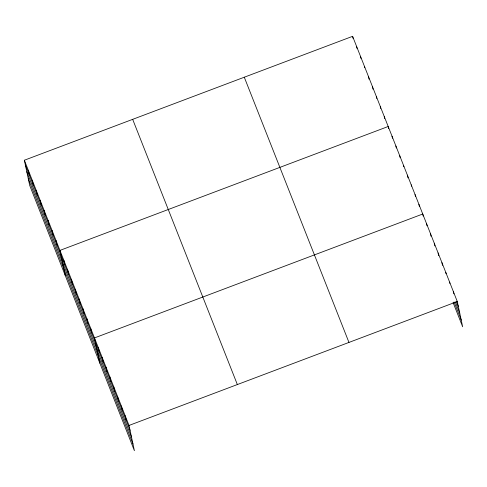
<?xml version="1.0" encoding="UTF-8"?>
<svg xmlns="http://www.w3.org/2000/svg" width="487" height="487" viewBox="0 0 487 487"><rect width="100%" height="100%" fill="white"/><g stroke="black" fill="none" stroke-linecap="round" stroke-linejoin="round"><path stroke-width="0.73" d="M24.35 160.235L129.025 425.443L134.394 450.676L29.713 185.468L24.35 160.235L352.606 36.324L457.287 301.532L462.65 326.765L453.056 302.457M129.025 425.443L457.287 301.532M456.392 301.496L458.31 306.353M455.357 301.977L459.74 313.092M454.091 301.97L461.219 320.032M244.285 77.214L348.96 342.422M132.677 119.345L237.352 384.553M25.373 165.056L130.053 430.264M26.809 171.789L131.484 437.003M28.283 178.729L132.957 443.943M453.446 291.81L453.89 293.874M449.611 282.083L449.903 283.464M445.769 272.361L446.068 273.737M441.934 262.633L442.519 265.391M438.093 252.911L438.684 255.669M434.258 243.183L434.842 245.941M430.417 233.462L431.007 236.219M426.582 223.74L427.02 225.804M423.185 216.082L422.74 214.012L94.484 337.923L99.847 363.156M418.905 204.29L419.344 206.354M415.064 194.563L415.508 196.632M411.229 184.841L411.521 186.217M407.388 175.113L407.978 177.871M403.553 165.391L403.845 166.767M399.711 155.67L400.156 157.733M395.876 145.942L396.315 148.011M392.035 136.22L392.479 138.284M388.638 128.562L388.2 126.492L59.938 250.403L65.307 275.642M384.243 116.472L384.681 118.542M380.292 106.452L380.731 108.522M376.335 96.438L376.774 98.502M372.378 86.418L372.969 89.17M368.428 76.398L369.012 79.156M364.471 66.378L364.763 67.754M360.52 56.358L360.958 58.428M356.563 46.338L357.001 48.408M352.606 36.324L353.051 38.388M125.189 415.721L126.212 420.543M121.348 405.994L122.377 410.821M117.513 396.272L118.536 401.093M113.672 386.55L114.701 391.371M109.837 376.822L110.859 381.644M105.996 367.101L107.024 371.922M102.16 357.373L103.183 362.194M98.319 347.651L99.348 352.472M90.643 328.201L91.672 333.023M86.808 318.474L87.83 323.301M82.967 308.752L83.995 313.573M79.131 299.03L80.154 303.851M75.29 289.302L76.319 294.124M71.455 279.581L72.478 284.402M67.614 269.853L68.643 274.674M63.779 260.131L64.801 264.952M55.987 240.389L57.009 245.211M52.03 230.369L53.059 235.191M48.079 220.349L49.102 225.171M44.122 210.329L45.145 215.151M40.165 200.309L41.194 205.13M36.215 190.289L37.237 195.11M32.258 180.269L33.286 185.09M28.307 170.255L29.33 175.077"/></g></svg>
